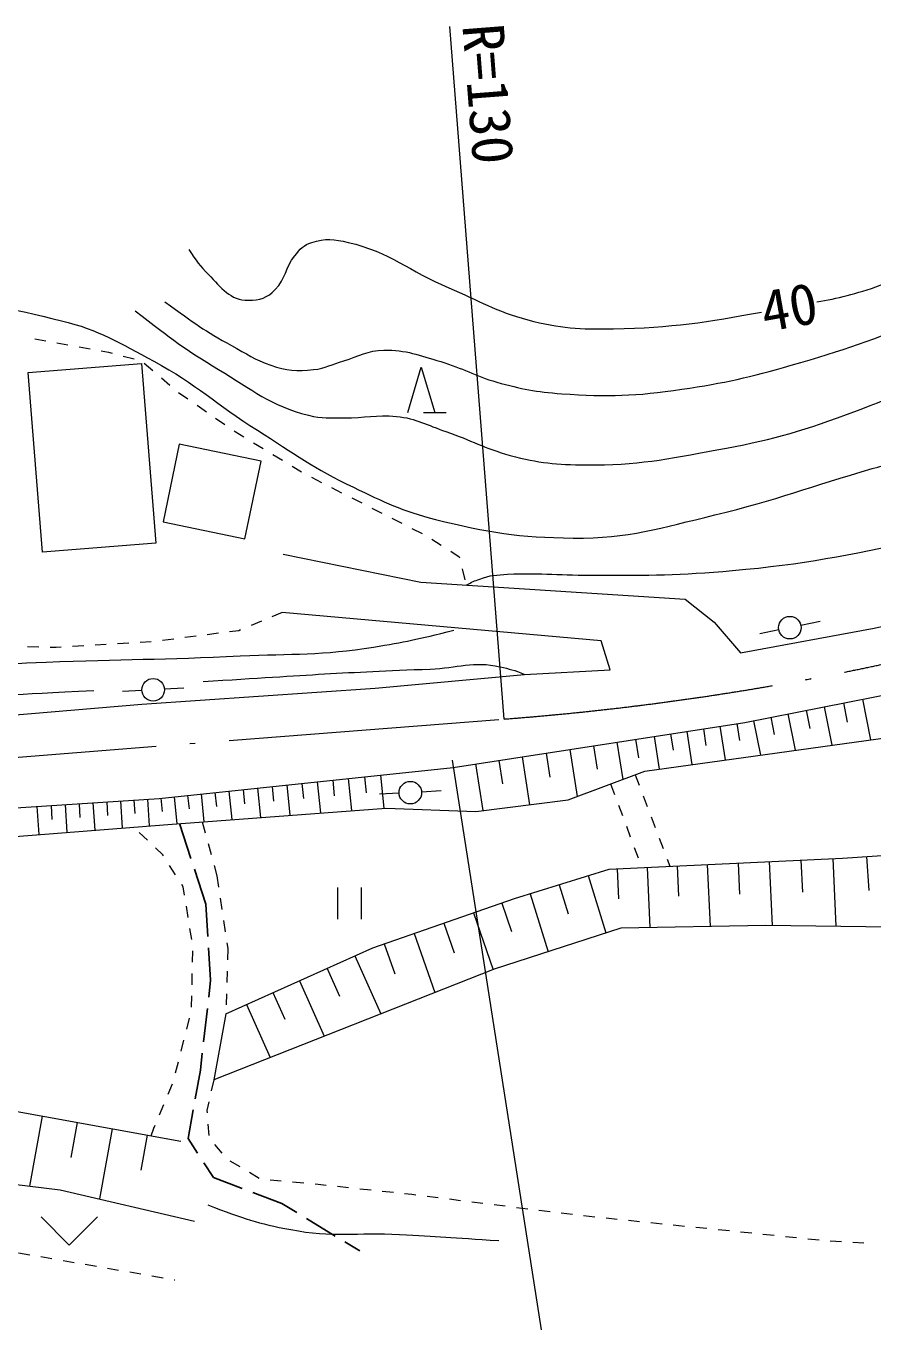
# Model space of a CAD drawing. Units: millimetres, scale not verified. Extents: x 40000 to 680000, y 20000 to 380000.
# Drawn here: x 288808 to 326381, y 263078 to 320874 of the extents above; entities that cross this region are included whole.
import ezdxf
from ezdxf.enums import TextEntityAlignment as Align

# ---------------------------------------------------------------- set-up
doc = ezdxf.new("R2010")
doc.units = ezdxf.units.MM
doc.header["$LTSCALE"] = 1000
doc.linetypes.add('LONG_DASHED_DOTTED', pattern=[15.25, 12, -1.5, 0.25, -1.5])
for name, color, linetype, lineweight in [('M-BGD', 7, 'Continuous', 13), ('M-BMK', 7, 'LONG_DASHED_DOTTED', 13), ('M-STR-HTXT', 7, 'Continuous', 13), ('M-STR-STRC', 7, 'Continuous', 13)]:
    doc.layers.add(name, color=color, linetype=linetype, lineweight=lineweight)
doc.styles.add('ＭＳ ゴシック', font='')
doc.styles.get('ＭＳ ゴシック').set_extended_font_data('MS Gothic')

msp = doc.modelspace()

# ---------------------------------------------------------------- linework, layer by layer
at = {"layer": 'M-BGD'}
for p, q in [((289192, 307012), (289684, 306922)), ((290176, 306832), (290668, 306742)), ((291159, 306652), (291651, 306562)), ((292143, 306471), (292467, 306412)), ((292467, 306412), (292632, 306370)), ((293117, 306245), (293601, 306121)), ((294049, 305927), (294430, 305603)), ((305739, 303751), (306339, 305751)), ((306339, 305751), (306939, 303751)), ((294810, 305278), (295190, 304953)), ((295574, 304634), (295986, 304349)), ((296397, 304065), (296808, 303780)), ((297219, 303496), (297630, 303212)), ((306439, 303751), (307439, 303751)), ((298042, 302927), (298079, 302901)), ((298079, 302901), (298468, 302666)), ((298896, 302407), (299323, 302148)), ((299751, 301889), (300179, 301630)), ((300607, 301371), (301034, 301112)), ((301472, 300871), (301917, 300644)), ((302363, 300418), (302809, 300191)), ((303255, 299965), (303700, 299738)), ((304146, 299511), (304592, 299285)), ((305037, 299058), (305483, 298832)), ((305929, 298605), (306375, 298378)), ((306809, 298133), (307230, 297862)), ((307650, 297591), (308029, 297347)), ((308029, 297347), (308041, 297300)), ((308160, 296814), (308279, 296328)), ((300170, 294883), (299709, 294688)), ((299249, 294494), (298788, 294299)), ((324035, 294475), (323187, 294305)), ((295358, 293700), (294862, 293636)), ((296349, 293828), (295854, 293764)), ((297341, 293956), (296845, 293892)), ((298253, 294073), (297837, 294020)), ((298327, 294105), (298253, 294073)), ((322206, 294109), (321358, 293939)), ((289373, 293342), (288873, 293353)), ((290146, 293326), (289873, 293331)), ((290372, 293339), (290146, 293326)), ((291371, 293399), (290872, 293369)), ((292369, 293458), (291870, 293429)), ((293367, 293518), (292868, 293488)), ((294365, 293578), (293866, 293548)), ((293945, 291428), (293081, 291380)), ((295808, 291532), (294944, 291484)), ((325072, 290869), (325240, 290018)), ((325924, 291037), (326279, 289237)), ((321848, 290234), (321998, 289472)), ((322610, 290384), (322927, 288773)), ((323415, 290543), (323574, 289737)), ((324221, 290702), (324557, 288999)), ((318125, 289611), (318352, 288140)), ((318860, 289724), (318973, 288989)), ((319595, 289838), (319826, 288344)), ((320342, 289953), (320457, 289206)), ((321086, 290084), (321386, 288560)), ((315025, 289133), (315280, 287482)), ((315851, 289260), (315978, 288435)), ((316677, 289388), (316900, 287939)), ((317401, 289499), (317512, 288775)), ((310814, 288484), (311141, 286359)), ((311876, 288647), (312040, 287585)), ((312938, 288811), (313260, 286724)), ((313982, 288972), (314143, 287929)), ((308747, 288165), (309066, 286098)), ((309780, 288324), (309940, 287291)), ((301047, 287305), (301118, 286633)), ((301719, 287376), (301865, 285992)), ((302411, 287449), (302484, 286757)), ((303103, 287522), (303253, 286097)), ((303816, 287597), (303891, 286884)), ((304529, 287672), (304683, 286204)), ((314737, 287278), (314913, 286810)), ((315828, 287687), (316006, 287220)), ((295378, 286708), (295504, 285513)), ((295975, 286771), (296038, 286174)), ((296573, 286834), (296702, 285604)), ((297188, 286899), (297253, 286284)), ((297803, 286964), (297936, 285697)), ((298437, 287030), (298503, 286397)), ((299070, 287097), (299208, 285792)), ((299723, 287166), (299791, 286513)), ((300375, 287235), (300517, 285891)), ((305357, 286866), (304493, 286820)), ((307220, 286967), (306356, 286920)), ((316183, 286752), (316361, 286285)), ((289292, 286282), (289374, 285033)), ((289917, 286323), (289958, 285699)), ((290542, 286364), (290623, 285131)), ((291159, 286405), (291199, 285788)), ((291775, 286445), (291855, 285228)), ((292384, 286485), (292424, 285876)), ((292993, 286525), (293072, 285324)), ((293594, 286564), (293633, 285964)), ((294194, 286604), (294272, 285418)), ((294787, 286646), (294849, 286055)), ((315089, 286342), (315264, 285874)), ((296622, 285598), (296753, 285115)), ((316539, 285818), (316716, 285350)), ((294192, 284789), (293829, 285133)), ((315440, 285406), (315616, 284938)), ((294874, 284141), (294555, 284444)), ((296884, 284633), (297015, 284150)), ((315791, 284469), (315967, 284001)), ((316894, 284883), (317071, 284415)), ((325030, 283990), (333139, 284536)), ((294906, 284091), (294874, 284141)), ((314675, 283504), (325030, 283990)), ((317249, 283948), (317370, 283630)), ((321771, 283837), (321903, 281007)), ((323186, 283903), (323252, 282488)), ((324601, 283969), (324741, 280968)), ((326100, 284062), (326201, 282563)), ((295444, 283248), (295175, 283669)), ((297146, 283668), (297273, 283200)), ((297273, 283200), (297348, 282706)), ((310484, 282198), (314675, 283504)), ((313744, 283214), (314535, 280674)), ((315029, 283520), (315091, 282192)), ((316357, 283583), (316482, 280913)), ((317692, 283645), (317755, 282311)), ((319027, 283708), (319155, 280964)), ((320399, 283772), (320463, 282400)), ((295785, 282714), (295713, 282826)), ((295843, 282352), (295785, 282714)), ((302619, 282682), (302619, 281282)), ((303669, 282682), (303669, 281282)), ((312459, 282813), (312859, 281529)), ((297422, 282211), (297497, 281717)), ((304197, 280011), (310484, 282198)), ((311175, 282413), (311975, 279844)), ((296002, 281365), (295923, 281858)), ((308653, 281561), (309528, 279047)), ((309910, 281998), (310347, 280741)), ((297571, 281222), (297646, 280728)), ((307342, 281105), (307798, 279795)), ((296161, 280377), (296081, 280871)), ((306032, 280649), (306944, 278028)), ((296195, 279382), (296206, 279881)), ((297668, 277096), (304197, 280011)), ((297721, 280234), (297759, 279981)), ((297759, 279981), (297743, 279481)), ((304702, 280187), (305165, 278857)), ((303400, 279655), (304548, 277084)), ((296174, 278382), (296184, 278882)), ((297727, 278981), (297711, 278482)), ((302169, 279106), (302718, 277875)), ((299759, 278030), (300286, 276851)), ((300938, 278556), (302037, 276094)), ((296152, 277382), (296163, 277882)), ((297696, 277982), (297680, 277482)), ((298581, 277503), (299633, 275147)), ((295936, 276409), (296059, 276893)), ((297668, 277096), (297137, 274162)), ((295689, 275440), (295812, 275924)), ((295442, 274471), (295565, 274955)), ((295117, 273528), (295312, 273988)), ((297137, 274162), (297027, 273674)), ((294726, 272607), (294922, 273068)), ((296918, 273187), (296833, 272807)), ((296833, 272807), (296841, 272696)), ((289523, 272554), (288962, 269454)), ((291073, 272273), (290792, 270724)), ((292623, 271993), (292060, 268883)), ((294178, 271711), (293896, 270156)), ((294356, 271679), (294479, 272024)), ((294479, 272024), (294531, 272147)), ((296879, 272198), (296917, 271699)), ((297170, 271291), (297499, 270915)), ((297855, 270570), (298286, 270317)), ((298717, 270064), (299148, 269810)), ((299635, 269732), (300133, 269686)), ((300631, 269641), (301129, 269595)), ((301627, 269549), (301762, 269537)), ((301762, 269537), (302124, 269498)), ((302622, 269445), (303119, 269392)), ((303616, 269339), (304113, 269286)), ((304610, 269233), (305107, 269180)), ((305605, 269127), (305920, 269093)), ((305920, 269093), (306101, 269070)), ((306598, 269008), (307094, 268946)), ((307590, 268884), (308086, 268822)), ((308582, 268760), (309078, 268698)), ((309574, 268636), (310071, 268574)), ((310567, 268512), (311063, 268450)), ((311559, 268388), (312055, 268326)), ((312551, 268264), (313047, 268202)), ((289471, 268089), (290721, 266839)), ((291971, 268089), (290721, 266839)), ((313544, 268143), (314041, 268092)), ((314539, 268041), (315036, 267990)), ((315533, 267939), (316031, 267888)), ((316528, 267837), (317026, 267786)), ((317523, 267735), (318020, 267684)), ((318518, 267633), (319015, 267582)), ((319513, 267531), (320010, 267479)), ((320507, 267428), (321005, 267377)), ((321502, 267326), (321999, 267275)), ((322497, 267224), (322994, 267173)), ((323492, 267122), (323989, 267071)), ((324487, 267031), (324986, 266999)), ((288479, 266499), (288972, 266413)), ((325485, 266968), (325984, 266936)), ((289464, 266328), (289957, 266243)), ((290450, 266158), (290942, 266072)), ((291435, 265987), (291928, 265902)), ((292420, 265817), (292913, 265731)), ((293406, 265646), (293898, 265561)), ((294391, 265476), (294884, 265391)), ((295377, 265305), (295410, 265299))]:
    msp.add_line(p, q, dxfattribs=at)
at = {"layer": 'M-BGD', "lineweight": 25}
for p, q in [((295614, 285522), (296121, 283973)), ((296277, 283497), (296784, 281948)), ((296784, 281948), (296874, 280512)), ((296906, 280013), (296996, 278577)), ((296996, 278577), (296911, 277830)), ((296854, 277333), (296683, 275843)), ((296626, 275346), (296541, 274599)), ((296541, 274599), (296312, 273326)), ((296223, 272834), (295994, 271562)), ((295994, 271562), (296420, 270906)), ((296692, 270487), (297118, 269831)), ((297118, 269831), (298402, 269343)), ((298870, 269165), (300155, 268677)), ((300155, 268677), (300816, 268276)), ((301244, 268017), (302527, 267241)), ((302955, 266982), (303617, 266581))]:
    msp.add_line(p, q, dxfattribs=at)
at = {"layer": 'M-BGD', "lineweight": 18}
for points in [[(289532, 297548), (288900, 305523), (293928, 305921), (294559, 297946)], [(294890, 298901), (298520, 298146), (299235, 301587), (295605, 302342)]]:
    msp.add_lwpolyline(points, close=True, dxfattribs=at)
at = {"layer": 'M-BGD'}
for points in [[(300208, 297459), (306329, 296221), (318056, 295474), (319341, 294446), (320509, 293091), (326442, 294189), (334712, 296058), (338360, 297151), (340058, 298099), (342624, 299915), (344006, 301218), (346138, 301731), (359382, 304027)], [(195491, 279641), (207080, 279976), (218626, 279957), (225298, 279641), (230075, 279759), (232681, 280312), (236274, 282128), (239441, 282698), (242992, 283048), (251377, 283827), (267648, 285028), (281740, 285787), (294707, 286637), (307759, 288012), (320703, 290008), (331029, 292043), (342513, 294881), (349001, 296668), (360502, 300310)], [(267826, 283038), (270106, 283631), (279004, 284086), (286991, 284845), (295100, 285483), (304788, 286212), (308766, 286060), (312866, 286576), (316267, 287852), (330026, 289755), (334064, 291046), (342236, 293218), (348305, 294922), (361494, 297013)], [(190341, 283215), (198165, 283305), (203445, 283445), (209168, 283889), (217020, 284615), (226060, 285526), (231083, 285970), (236947, 286250), (244637, 286517), (251902, 287054), (264424, 288035), (281856, 289790), (293937, 290823), (304293, 291521), (310921, 292135), (314724, 292337), (314326, 293621), (300170, 294883)], [(357744, 286143), (352399, 286082), (347267, 285505), (343258, 284685), (335696, 281800), (330503, 280889), (321635, 281011), (315197, 280889), (309578, 279067), (297137, 274162)], [(267826, 283038), (270689, 275231), (280741, 274144), (295677, 271440)], [(236032, 274143), (238006, 274301), (239862, 274972), (240777, 275555), (242626, 276275), (247363, 276591), (257352, 276354), (260076, 276077), (265253, 272491), (269196, 272287), (271989, 272319), (274525, 272327), (278473, 271340), (283772, 270042), (286804, 269721), (290318, 269287), (296279, 267905)]]:
    msp.add_lwpolyline(points, dxfattribs=at)
for centre in [(322696, 294207), (294444, 291456), (305856, 286893)]:
    msp.add_circle(centre, 500, dxfattribs=at)
at = {"layer": 'M-BGD', "lineweight": 18}
for points, knots in [([(323895, 308646), (324802, 308809), (325624, 308987), (326708, 309389), (330091, 310646), (331883, 311618), (335117, 313219), (336855, 314079), (337674, 314896), (339500, 315548), (340727, 315987), (341486, 315996), (342776, 316180), (345527, 316571), (347126, 316114), (349883, 316456), (350784, 316568), (351284, 316665), (352173, 316851), (353399, 317107), (353815, 317248), (355268, 317688)], [0, 0, 0, 0, 1, 1, 1, 2, 2, 2, 3, 3, 3, 4, 4, 4, 5, 5, 5, 6, 6, 6, 7, 7, 7, 7]), ([(296032, 310968), (296363, 310442), (296513, 310253), (296900, 309863), (297482, 309277), (297852, 308715), (298677, 308718), (299175, 308720), (299519, 308830), (299861, 309192), (300328, 309683), (300310, 310161), (300730, 310692), (300962, 310985), (301124, 311171), (301480, 311284), (302083, 311476), (302483, 311426), (303099, 311284), (304962, 310857), (305799, 310014), (307560, 309271), (308924, 308695), (309642, 308225), (311074, 307849), (312514, 307472), (313376, 307423), (314864, 307455), (317476, 307510), (319033, 307741), (321435, 308198)], [0, 0, 0, 0, 1, 1, 1, 2, 2, 2, 3, 3, 3, 4, 4, 4, 5, 5, 5, 6, 6, 6, 7, 7, 7, 8, 8, 8, 9, 9, 9, 10, 10, 10, 10])]:
    msp.add_open_spline(points, degree=3, knots=knots, dxfattribs=at)
at = {"layer": 'M-BGD'}
for points, knots in [([(294966, 308644), (296325, 307683), (296714, 307369), (297927, 306710), (298594, 306347), (298947, 306086), (299664, 305841), (300369, 305601), (300820, 305565), (301560, 305644), (302103, 305702), (302376, 305891), (302902, 306039), (303593, 306232), (303960, 306506), (304678, 306512), (305686, 306521), (306239, 306282), (307205, 305999), (308198, 305708), (308698, 305374), (309692, 305091), (310792, 304778), (311434, 304658), (312574, 304578), (314653, 304431), (315844, 304470), (317904, 304775), (319825, 305060), (320895, 305300), (322760, 305841), (325103, 306521), (326413, 306946), (328643, 307934), (330674, 308833), (331676, 309613), (333657, 310618), (335262, 311433), (336117, 311998), (337802, 312632), (339094, 313118), (339875, 313239), (341237, 313461), (344617, 314011), (346580, 313525), (350002, 313674), (351399, 313735), (352185, 313734), (353576, 313885), (354643, 314000), (355009, 314052), (356298, 314267)], [0, 0, 0, 0, 1, 1, 1, 2, 2, 2, 3, 3, 3, 4, 4, 4, 5, 5, 5, 6, 6, 6, 7, 7, 7, 8, 8, 8, 9, 9, 9, 10, 10, 10, 11, 11, 11, 12, 12, 12, 13, 13, 13, 14, 14, 14, 15, 15, 15, 16, 16, 16, 17, 17, 17, 17]), ([(293655, 308245), (295321, 306958), (295836, 306560), (297346, 305652), (298847, 304751), (299645, 304054), (301341, 303620), (301943, 303466), (302307, 303509), (302929, 303503), (303833, 303494), (304343, 303666), (305242, 303573), (306135, 303481), (306588, 303184), (307438, 302896), (308562, 302514), (309143, 302156), (310288, 301845), (311566, 301497), (312328, 301438), (313652, 301424), (315935, 301400), (317214, 301676), (319460, 302086), (321749, 302504), (323022, 302854), (325207, 303651), (327237, 304392), (328340, 304912), (330253, 305917), (332631, 307167), (333814, 308138), (336210, 309351), (337238, 309872), (337817, 310186), (338920, 310519), (340013, 310849), (340656, 310959), (341793, 311057), (344062, 311252), (345345, 310969), (347622, 310930), (349656, 310895), (350797, 310813), (352831, 310860), (354561, 310900), (355145, 310935), (357256, 311087)], [0, 0, 0, 0, 1, 1, 1, 2, 2, 2, 3, 3, 3, 4, 4, 4, 5, 5, 5, 6, 6, 6, 7, 7, 7, 8, 8, 8, 9, 9, 9, 10, 10, 10, 11, 11, 11, 12, 12, 12, 13, 13, 13, 14, 14, 14, 15, 15, 15, 16, 16, 16, 16]), ([(62209, 295614), (64055, 295452), (64605, 295418), (66143, 295415), (68029, 295410), (69075, 295787), (70960, 295730), (72975, 295670), (74083, 295345), (76092, 295178), (78355, 294989), (79632, 294694), (81896, 294862), (84671, 295068), (86204, 295495), (88884, 296244), (91041, 296847), (92268, 297220), (94253, 298257), (95569, 298945), (96261, 299444), (97372, 300429), (98678, 301586), (99248, 302402), (100491, 303626), (101322, 304446), (101597, 305204), (102662, 305679), (103621, 306107), (104322, 306022), (105347, 305798), (107335, 305364), (108261, 304515), (110006, 303469), (112082, 302224), (112933, 300992), (115138, 299994), (117313, 299010), (118678, 298795), (121021, 298336), (123409, 297868), (124786, 297765), (127219, 297704), (130227, 297630), (131924, 297677), (134918, 297981), (136853, 298177), (137877, 298710), (139813, 298889), (140735, 298974), (141260, 298969), (142182, 298889), (143632, 298762), (144431, 298561), (145854, 298257), (149312, 297520), (151128, 296539), (154625, 296022), (156901, 295685), (158198, 295462), (160497, 295555), (162810, 295648), (164088, 295956), (166368, 296355), (168705, 296765), (169944, 297412), (172307, 297623), (174574, 297826), (175868, 297478), (178111, 297089), (183004, 296242), (185490, 294659), (190360, 293687), (193883, 292983), (195879, 292618), (199462, 292352), (202919, 292096), (204870, 292199), (208336, 292219), (216051, 292263), (220384, 292090), (228086, 292552), (229339, 292627), (230046, 292638), (231288, 292819), (233074, 293079), (234077, 293242), (235825, 293687), (238654, 294405), (240132, 295185), (242965, 295888), (244238, 296204), (244994, 296167), (246301, 296289), (250638, 296693), (253097, 296463), (257443, 296756), (260209, 296942), (261781, 296901), (264516, 297356), (266825, 297740), (268136, 298093), (270254, 299091), (271731, 299787), (272460, 300385), (273744, 301395), (275331, 302645), (276057, 303538), (277601, 304840), (278951, 305977), (279578, 306824), (281134, 307657), (282288, 308274), (283067, 308390), (284368, 308529), (286717, 308782), (288074, 308357), (290373, 307811), (292076, 307406), (292933, 306837), (294479, 306015), (296381, 305002), (297246, 304103), (299070, 302955), (300709, 301924), (301588, 301264), (303334, 300428), (304708, 299770), (305489, 299378), (306966, 299007), (309306, 298419), (310674, 298207), (313086, 298178), (315570, 298148), (316946, 298627), (319363, 299204), (322130, 299865), (323616, 300474), (326351, 301257), (327689, 301640), (328450, 301814), (329786, 302205), (331981, 302848), (333330, 302910), (335392, 303902), (336903, 304630), (337459, 305534), (338945, 306311), (339958, 306840), (340544, 307179), (341669, 307377), (343082, 307625), (343909, 307392), (345341, 307298), (347507, 307155), (348697, 306740), (350868, 306706), (352834, 306674), (353946, 306797), (355882, 307140), (356829, 307308), (357170, 307366), (358291, 307649)], [0, 0, 0, 0, 1, 1, 1, 2, 2, 2, 3, 3, 3, 4, 4, 4, 5, 5, 5, 6, 6, 6, 7, 7, 7, 8, 8, 8, 9, 9, 9, 10, 10, 10, 11, 11, 11, 12, 12, 12, 13, 13, 13, 14, 14, 14, 15, 15, 15, 16, 16, 16, 17, 17, 17, 18, 18, 18, 19, 19, 19, 20, 20, 20, 21, 21, 21, 22, 22, 22, 23, 23, 23, 24, 24, 24, 25, 25, 25, 26, 26, 26, 27, 27, 27, 28, 28, 28, 29, 29, 29, 30, 30, 30, 31, 31, 31, 32, 32, 32, 33, 33, 33, 34, 34, 34, 35, 35, 35, 36, 36, 36, 37, 37, 37, 38, 38, 38, 39, 39, 39, 40, 40, 40, 41, 41, 41, 42, 42, 42, 43, 43, 43, 44, 44, 44, 45, 45, 45, 46, 46, 46, 47, 47, 47, 48, 48, 48, 49, 49, 49, 50, 50, 50, 51, 51, 51, 52, 52, 52, 53, 53, 53, 54, 54, 54, 54]), ([(308336, 296093), (308597, 296237), (308695, 296275), (308936, 296363), (309397, 296532), (309684, 296548), (310174, 296574), (311705, 296653), (312566, 296521), (314099, 296527), (316464, 296535), (317794, 296525), (320149, 296737), (323394, 297030), (325194, 297409), (328383, 298075), (331599, 298747), (333388, 299196), (336552, 300079), (337707, 300401), (338408, 300474), (339472, 301026), (340110, 301357), (340406, 301662), (340909, 302176), (341738, 303022), (341975, 303719), (342886, 304476), (343383, 304889), (343750, 305037), (344378, 305195), (345107, 305379), (345548, 305315), (346300, 305321), (348242, 305336), (349327, 305149), (351269, 305157), (354246, 305170), (355298, 305336), (358869, 305730)], [0, 0, 0, 0, 1, 1, 1, 2, 2, 2, 3, 3, 3, 4, 4, 4, 5, 5, 5, 6, 6, 6, 7, 7, 7, 8, 8, 8, 9, 9, 9, 10, 10, 10, 11, 11, 11, 12, 12, 12, 13, 13, 13, 13]), ([(62173, 293221), (63042, 293069), (63297, 293046), (64021, 292959), (66070, 292713), (67237, 292784), (69301, 292749), (71418, 292713), (72603, 292870), (74720, 292842), (76675, 292817), (77765, 292593), (79720, 292609), (81930, 292627), (83186, 292543), (85373, 292866), (86558, 293041), (87211, 293216), (88363, 293543), (89979, 294002), (90919, 294189), (92451, 294875), (93916, 295531), (94700, 295990), (96049, 296861), (97477, 297782), (98172, 298450), (99577, 299407), (100495, 300033), (100936, 300551), (101983, 300925), (103492, 301466), (104484, 301526), (106071, 301299), (107922, 301035), (108863, 300431), (110580, 299687), (112126, 299017), (112856, 298351), (114411, 297702), (115875, 297090), (116719, 296774), (118265, 296417), (120330, 295940), (121527, 295851), (123638, 295669), (125676, 295493), (126828, 295412), (128871, 295506), (130247, 295569), (131011, 295716), (132375, 295903), (134150, 296146), (135130, 296378), (136907, 296604), (138535, 296810), (139451, 297100), (141089, 297001), (142666, 296905), (143523, 296596), (145060, 296230), (146364, 295919), (147051, 295583), (148354, 295272), (150071, 294862), (151050, 294706), (152793, 294431), (154753, 294122), (155857, 293945), (157839, 293847), (160209, 293730), (161550, 293652), (163913, 293870), (165286, 293997), (166029, 294259), (167394, 294454), (168894, 294670), (169733, 294877), (171248, 294898), (173117, 294925), (174170, 294761), (176014, 294454), (177520, 294204), (178317, 293843), (179798, 293473), (181482, 293053), (182423, 292806), (184120, 292445), (187175, 291796), (188906, 291518), (191993, 291044), (196627, 290331), (199222, 289768), (203907, 289572), (208014, 289401), (210320, 289625), (214429, 289725), (219460, 289849), (222296, 289655), (227306, 290126), (230058, 290384), (231624, 290483), (234312, 291127), (237633, 291922), (239405, 292701), (242719, 293528), (244063, 293864), (244813, 294094), (246188, 294262), (247457, 294418), (248180, 294373), (249458, 294396), (251985, 294442), (253403, 294316), (255930, 294396), (260182, 294531), (262554, 294826), (266801, 295085), (268898, 295213), (270076, 295242), (272170, 295401), (273239, 295482), (273824, 295744), (274895, 295716), (275267, 295707), (275537, 295813), (275842, 295598), (276141, 295388), (276098, 295088), (276276, 294769), (276731, 293954), (276798, 293331), (277500, 292716), (278342, 291979), (279190, 292235), (280303, 292124), (281504, 292004), (282179, 292286), (283383, 292361), (285849, 292513), (287231, 292577), (289700, 292677), (293060, 292812), (294947, 292789), (298306, 292953), (300622, 293065), (301940, 292974), (304228, 293348), (305628, 293577), (306140, 293673), (307782, 294098)], [0, 0, 0, 0, 1, 1, 1, 2, 2, 2, 3, 3, 3, 4, 4, 4, 5, 5, 5, 6, 6, 6, 7, 7, 7, 8, 8, 8, 9, 9, 9, 10, 10, 10, 11, 11, 11, 12, 12, 12, 13, 13, 13, 14, 14, 14, 15, 15, 15, 16, 16, 16, 17, 17, 17, 18, 18, 18, 19, 19, 19, 20, 20, 20, 21, 21, 21, 22, 22, 22, 23, 23, 23, 24, 24, 24, 25, 25, 25, 26, 26, 26, 27, 27, 27, 28, 28, 28, 29, 29, 29, 30, 30, 30, 31, 31, 31, 32, 32, 32, 33, 33, 33, 34, 34, 34, 35, 35, 35, 36, 36, 36, 37, 37, 37, 38, 38, 38, 39, 39, 39, 40, 40, 40, 41, 41, 41, 42, 42, 42, 43, 43, 43, 44, 44, 44, 45, 45, 45, 46, 46, 46, 47, 47, 47, 48, 48, 48, 49, 49, 49, 50, 50, 50, 50]), ([(296669, 291819), (301541, 292121), (302801, 292227), (306736, 292372), (307946, 292417), (308655, 292749), (309834, 292473), (310267, 292372), (310459, 292334), (310921, 292135)], [0, 0, 0, 0, 1, 1, 1, 2, 2, 2, 3, 3, 3, 3]), ([(296875, 268616), (298496, 267993), (299079, 267805), (300549, 267523), (302403, 267167), (303493, 267411), (305378, 267310), (307099, 267218), (307648, 267182), (309782, 267037)], [0, 0, 0, 0, 1, 1, 1, 2, 2, 2, 3, 3, 3, 3])]:
    msp.add_open_spline(points, degree=3, knots=knots, dxfattribs=at)
msp.add_open_spline([(284075, 291030), (287944, 291227), (287944, 291227), (291813, 291424)], degree=3, dxfattribs=at)
at = {"layer": 'M-BMK'}
msp.add_line((206591, 282076), (310015, 290155), dxfattribs=at)
msp.add_arc((300519, 415048), 125253, 274.34793, 286.91526, dxfattribs=at)
at = {"layer": 'M-STR-HTXT'}
msp.add_line((310015, 290155), (307616, 320862), dxfattribs=at)
at = {"layer": 'M-STR-STRC'}
msp.add_line((307708, 288336), (311655, 263078), dxfattribs=at)

# ---------------------------------------------------------------- texts
at = {"layer": 'M-BGD', "style": 'ＭＳ ゴシック'}
msp.add_text('40', height=1833, rotation=10.154, dxfattribs=at).set_placement((322664, 308426), align=Align.MIDDLE_CENTER)
at = {"layer": 'M-STR-HTXT', "style": 'ＭＳ ゴシック'}
msp.add_text('R=130', height=1833, rotation=274.467, dxfattribs=at).set_placement((307616, 320862), align=Align.BOTTOM_LEFT)

doc.saveas('drawing.dxf')
